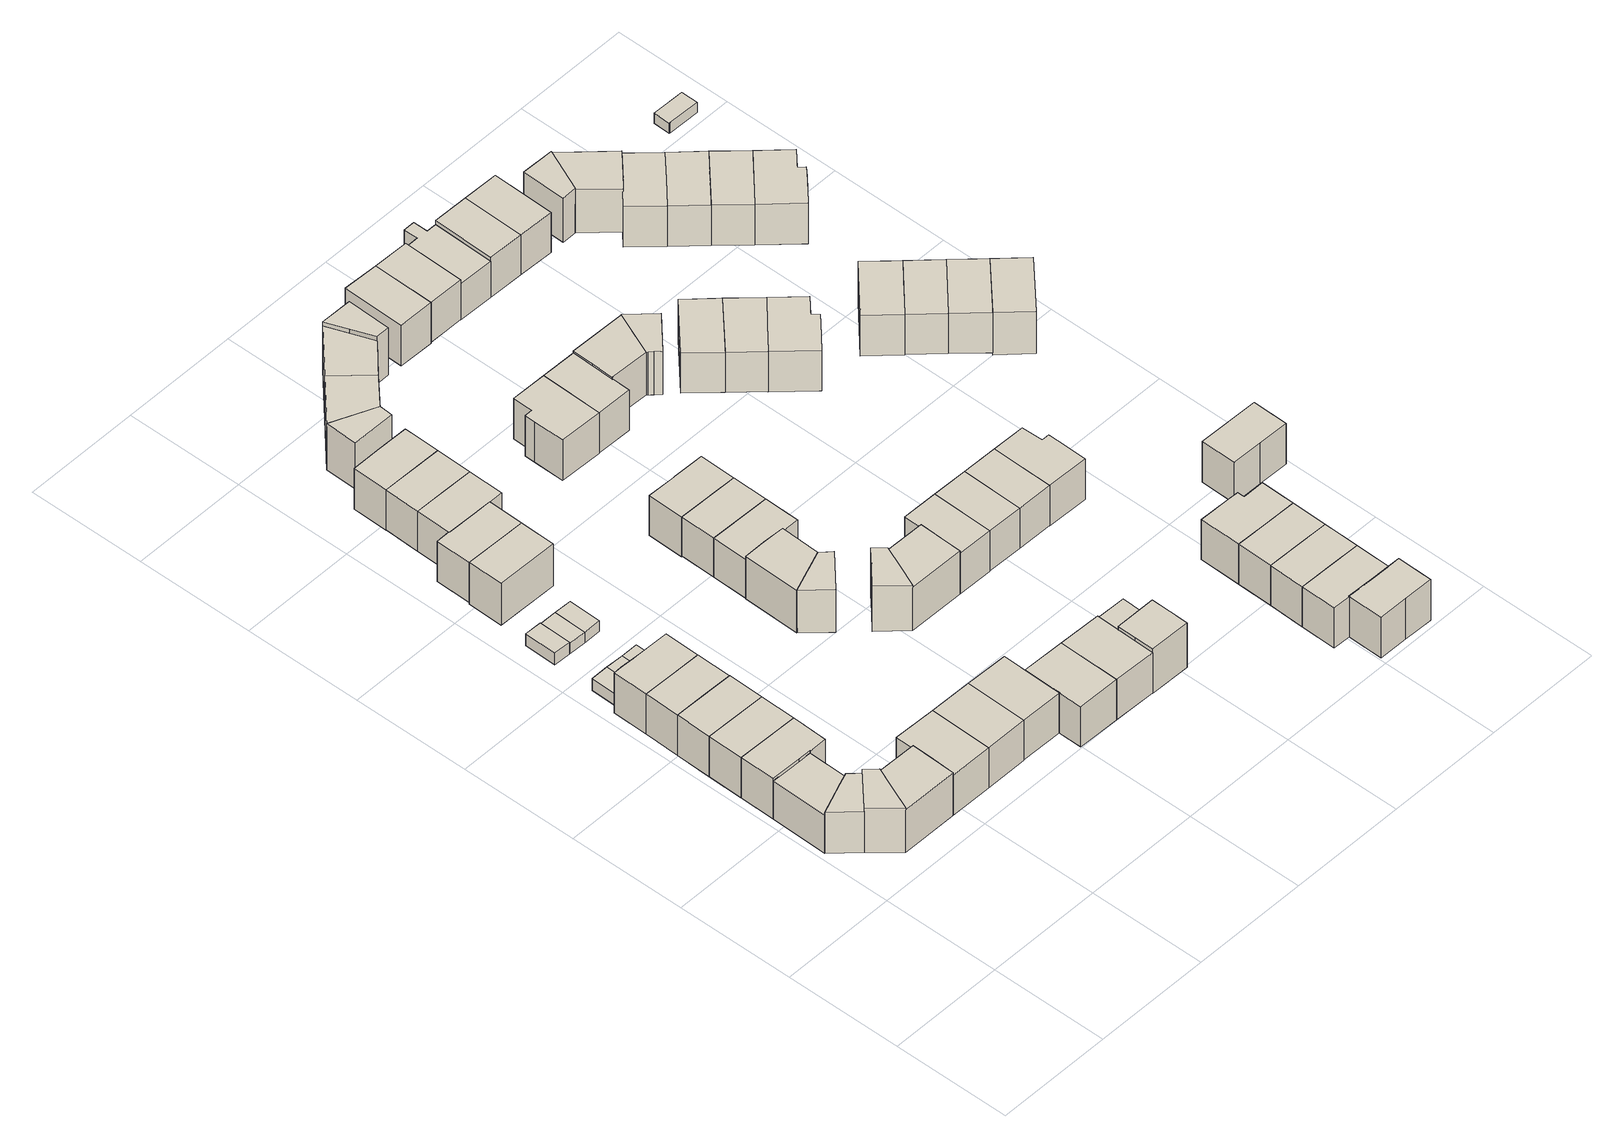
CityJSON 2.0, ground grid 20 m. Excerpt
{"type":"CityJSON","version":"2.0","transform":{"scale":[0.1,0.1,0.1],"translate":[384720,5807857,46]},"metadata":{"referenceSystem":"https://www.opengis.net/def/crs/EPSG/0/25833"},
"CityObjects":{
"building1":{"type":"Building","attributes":{"Gemeindeschluessel":"11000006","function":"31001_1010"},"address":[{"country":"Germany","locality":"Berlin","thoroughfareNumber":"13E","thoroughfareName":"Ahlener Weg"}],"children":["building1-1","building1-2"]},
"building1-1":{"type":"BuildingPart","attributes":{"BezugspunktDach":"2200","measuredHeight":8.91,"storeysAboveGround":2},"parents":["building1"],"geometry":[{"type":"MultiSurface","lod":"1","boundaries":[[[0,1,2,3,4,5,6]],[[7,8,9,10,11,12,13]],[[7,13,6,5]],[[8,7,5,4]],[[9,8,4,3]],[[10,9,3,2]],[[11,10,2,1]],[[11,14,15,14,16]],[[12,16,14,15,0]],[[1,15,14,11]],[[13,12,0,6]]]}]},
"building1-2":{"type":"BuildingPart","attributes":{"BezugspunktDach":"2200","measuredHeight":8.99,"storeysAboveGround":2},"parents":["building1"],"geometry":[{"type":"MultiSurface","lod":"1","boundaries":[[[17,18,19,20,21,22,23,24]],[[12,14,11,25,26,27,28,13]],[[0,6,24,23]],[[15,0,12,23,22]],[[1,15,14,22,21]],[[25,11,21,20]],[[26,25,20,19]],[[27,26,19,18]],[[28,27,18,17]],[[13,28,17,24]],[[12,13,6,0]],[[14,29,12,0,15]],[[11,14,15,1]]]}]},
"building2":{"type":"Building","attributes":{"Gemeindeschluessel":"11000006","BezugspunktDach":"2200","function":"31001_1010","measuredHeight":9.65,"storeysAboveGround":2},"address":[{"country":"Germany","locality":"Berlin","thoroughfareNumber":"13D","thoroughfareName":"Ahlener Weg"}],"geometry":[{"type":"Solid","lod":"1","boundaries":[[[[30,31,32,33,34,35,36,37]],[[38,39,40,41,10,9,42,7]],[[38,7,37,36]],[[39,38,36,35]],[[40,39,35,34]],[[41,40,34,33]],[[10,41,33,32]],[[9,10,32,31]],[[42,9,31,30]],[[7,42,30,37]]]]}]},
"building3":{"type":"Building","attributes":{"Gemeindeschluessel":"11000006","function":"31001_1010"},"address":[{"country":"Germany","locality":"Berlin","thoroughfareNumber":"13F","thoroughfareName":"Ahlener Weg"}],"children":["building3-1","building3-2"]},
"building3-1":{"type":"BuildingPart","attributes":{"BezugspunktDach":"2200","measuredHeight":9.61,"storeysAboveGround":2},"parents":["building3"],"geometry":[{"type":"MultiSurface","lod":"1","boundaries":[[[43,44,45,46,47,48]],[[49,50,51,52,53,54]],[[51,50,46,45]],[[52,51,45,44]],[[53,52,44,43]],[[54,53,43,48]],[[49,54,48,47]],[[55,50,49,47,46]]]}]},
"building3-2":{"type":"BuildingPart","attributes":{"BezugspunktDach":"2200","measuredHeight":10.09,"storeysAboveGround":2},"parents":["building3"],"geometry":[{"type":"MultiSurface","lod":"1","boundaries":[[[56,57,58,59,60]],[[25,50,49,54,28]],[[25,28,60,59]],[[50,25,59,58]],[[47,46,58,57]],[[48,47,57,56]],[[28,54,56,60]],[[49,50,46,47]],[[54,49,47,48]]]}]},
"building4":{"type":"Building","attributes":{"Gemeindeschluessel":"11000006","BezugspunktDach":"2200","function":"31001_1010","measuredHeight":9.65,"storeysAboveGround":2},"address":[{"country":"Germany","locality":"Berlin","thoroughfareNumber":"13C","thoroughfareName":"Ahlener Weg"}],"geometry":[{"type":"Solid","lod":"1","boundaries":[[[[35,34,61,62,63,36]],[[64,65,66,40,39,38]],[[64,38,36,63]],[[65,64,63,62]],[[66,65,62,61]],[[40,66,61,34]],[[39,40,34,35]],[[38,39,35,36]]]]}]},
"building5":{"type":"Building","attributes":{"Gemeindeschluessel":"11000006","BezugspunktDach":"2200","function":"31001_1010","measuredHeight":9.65,"storeysAboveGround":2},"address":[{"country":"Germany","locality":"Berlin","thoroughfareNumber":"13B","thoroughfareName":"Ahlener Weg"}],"geometry":[{"type":"Solid","lod":"1","boundaries":[[[[61,67,68,69,63]],[[70,71,72,66,64]],[[70,64,63,69]],[[71,70,69,68]],[[72,71,68,67]],[[66,72,67,61]],[[64,66,61,63]]]]}]},
"building6":{"type":"Building","attributes":{"Gemeindeschluessel":"11000006","BezugspunktDach":"2200","function":"31001_1010","measuredHeight":9.6,"storeysAboveGround":2},"address":[{"country":"Germany","locality":"Berlin","thoroughfareNumber":"13A","thoroughfareName":"Ahlener Weg"}],"geometry":[{"type":"Solid","lod":"1","boundaries":[[[[73,74,75,76,77]],[[78,79,80,72,70]],[[78,70,77,76]],[[79,78,76,75]],[[80,79,75,74]],[[72,80,74,73]],[[70,72,73,77]]]]}]},
"building7":{"type":"Building","attributes":{"Gemeindeschluessel":"11000006","BezugspunktDach":"2200","function":"31001_2463","measuredHeight":2.29,"storeysAboveGround":1},"address":[{"country":"Germany","locality":"Berlin","thoroughfareNumber":"11D (1)","thoroughfareName":"Ahlener Weg"}],"geometry":[{"type":"Solid","lod":"1","boundaries":[[[[81,82,83,84]],[[85,86,87,88]],[[85,88,84,83]],[[86,85,83,82]],[[87,86,82,81]],[[88,87,81,84]]]]}]},
"building8":{"type":"Building","attributes":{"Gemeindeschluessel":"11000006","BezugspunktDach":"2200","function":"31001_1010","measuredHeight":9.67,"storeysAboveGround":2},"address":[{"country":"Germany","locality":"Berlin","thoroughfareNumber":"13","thoroughfareName":"Ahlener Weg"}],"geometry":[{"type":"Solid","lod":"1","boundaries":[[[[75,74,89,90,91,92,93,76]],[[94,95,96,97,98,80,79,78]],[[94,78,76,93]],[[95,94,93,92]],[[96,95,92,91]],[[97,96,91,90]],[[98,97,90,89]],[[80,98,89,74]],[[79,80,74,75]],[[78,79,75,76]]]]}]},
"building9":{"type":"Building","attributes":{"Gemeindeschluessel":"11000006","BezugspunktDach":"2200","function":"31001_2463","measuredHeight":2.32,"storeysAboveGround":1},"address":[{"country":"Germany","locality":"Berlin","thoroughfareNumber":"13M (1)","thoroughfareName":"Ahlener Weg"}],"geometry":[{"type":"Solid","lod":"1","boundaries":[[[[99,100,82,81]],[[86,101,102,87]],[[86,87,81,82]],[[101,86,82,100]],[[102,101,100,99]],[[87,102,99,81]]]]}]},
"building10":{"type":"Building","attributes":{"Gemeindeschluessel":"11000006","BezugspunktDach":"2200","function":"31001_1010","measuredHeight":9.67,"storeysAboveGround":2},"address":[{"country":"Germany","locality":"Berlin","thoroughfareNumber":"13G","thoroughfareName":"Ahlener Weg"}],"geometry":[{"type":"Solid","lod":"1","boundaries":[[[[103,104,105,106,107,108,109,110]],[[111,51,112,113,114,115,116,53]],[[111,53,110,109]],[[51,111,109,108]],[[112,51,108,107]],[[113,112,107,106]],[[114,113,106,105]],[[115,114,105,104]],[[116,115,104,103]],[[53,116,103,110]]]]}]},
"building11":{"type":"Building","attributes":{"Gemeindeschluessel":"11000006","BezugspunktDach":"2200","function":"31001_2463","measuredHeight":2.36,"storeysAboveGround":1},"address":[{"country":"Germany","locality":"Berlin","thoroughfareNumber":"11B (1)","thoroughfareName":"Holtheimer Weg"}],"geometry":[{"type":"Solid","lod":"1","boundaries":[[[[117,118,119,120]],[[121,122,123,124]],[[121,124,120,119]],[[122,121,119,118]],[[123,122,118,117]],[[124,123,117,120]]]]}]},
"building12":{"type":"Building","attributes":{"Gemeindeschluessel":"11000006","BezugspunktDach":"2200","function":"31001_2463","measuredHeight":2.29,"storeysAboveGround":1},"address":[{"country":"Germany","locality":"Berlin","thoroughfareNumber":"13 (1)","thoroughfareName":"Ahlener Weg"}],"geometry":[{"type":"Solid","lod":"1","boundaries":[[[[125,126,100,99]],[[101,127,128,102]],[[101,102,99,100]],[[127,101,100,126]],[[128,127,126,125]],[[102,128,125,99]]]]}]},
"building13":{"type":"Building","attributes":{"Gemeindeschluessel":"11000006","BezugspunktDach":"2200","function":"31001_2463","measuredHeight":2.15,"storeysAboveGround":1},"address":[{"country":"Germany","locality":"Berlin","thoroughfareNumber":"9D (1)","thoroughfareName":"Ahlener Weg"}],"geometry":[{"type":"Solid","lod":"1","boundaries":[[[[129,130,131,132]],[[122,133,134,123]],[[122,123,132,131]],[[133,122,131,130]],[[134,133,130,129]],[[123,134,129,132]]]]}]},
"building14":{"type":"Building","attributes":{"Gemeindeschluessel":"11000006","BezugspunktDach":"2200","function":"31001_2463","measuredHeight":2.12,"storeysAboveGround":1},"address":[{"country":"Germany","locality":"Berlin","thoroughfareNumber":"11H (1)","thoroughfareName":"Ahlener Weg"}],"geometry":[{"type":"Solid","lod":"1","boundaries":[[[[135,136,130,129]],[[133,137,138,134]],[[133,134,129,130]],[[137,133,130,136]],[[138,137,136,135]],[[134,138,135,129]]]]}]},
"building15":{"type":"Building","attributes":{"Gemeindeschluessel":"11000006","BezugspunktDach":"2200","function":"31001_1010","measuredHeight":9.67,"storeysAboveGround":2},"address":[{"country":"Germany","locality":"Berlin","thoroughfareNumber":"13H","thoroughfareName":"Ahlener Weg"}],"geometry":[{"type":"Solid","lod":"1","boundaries":[[[[139,140,141,105,103]],[[114,142,143,144,116]],[[114,116,103,105]],[[142,114,105,141]],[[143,142,141,140]],[[144,143,140,139]],[[116,144,139,103]]]]}]},
"building16":{"type":"Building","attributes":{"Gemeindeschluessel":"11000006","BezugspunktDach":"2200","function":"31001_1010","measuredHeight":9.95,"storeysAboveGround":2},"address":[{"country":"Germany","locality":"Berlin","thoroughfareNumber":"9D","thoroughfareName":"Ahlener Weg"}],"geometry":[{"type":"Solid","lod":"1","boundaries":[[[[145,146,147,148,149]],[[150,151,152,153,154]],[[150,154,149,148]],[[151,150,148,147]],[[152,151,147,146]],[[153,152,146,145]],[[154,153,145,149]]]]}]},
"building17":{"type":"Building","attributes":{"Gemeindeschluessel":"11000006","BezugspunktDach":"2200","function":"31001_1010","measuredHeight":9.61,"storeysAboveGround":2},"address":[{"country":"Germany","locality":"Berlin","thoroughfareNumber":"9C","thoroughfareName":"Ahlener Weg"}],"geometry":[{"type":"Solid","lod":"1","boundaries":[[[[147,146,155,156,157,158,159,160,148]],[[161,162,163,164,165,166,167,168,169]],[[161,169,148,160]],[[162,161,160,159]],[[163,162,159,158]],[[164,163,158,157]],[[165,164,157,156]],[[166,165,156,155]],[[167,166,155,146]],[[168,167,146,147]],[[169,168,147,148]]]]}]},
"building18":{"type":"Building","attributes":{"Gemeindeschluessel":"11000006","BezugspunktDach":"2200","function":"31001_1010","measuredHeight":9.63,"storeysAboveGround":2},"address":[{"country":"Germany","locality":"Berlin","thoroughfareNumber":"9B","thoroughfareName":"Ahlener Weg"}],"geometry":[{"type":"Solid","lod":"1","boundaries":[[[[170,156,155,171,172,173,174,159,158]],[[162,175,176,177,178,166,165,179,163]],[[162,163,158,159]],[[175,162,159,174]],[[176,175,174,173]],[[177,176,173,172]],[[178,177,172,171]],[[166,178,171,155]],[[165,166,155,156]],[[179,165,156,170]],[[163,179,170,158]]]]}]},
"building19":{"type":"Building","attributes":{"Gemeindeschluessel":"11000006","BezugspunktDach":"2200","function":"31001_1010","measuredHeight":9.59,"storeysAboveGround":2},"address":[{"country":"Germany","locality":"Berlin","thoroughfareNumber":"13J","thoroughfareName":"Ahlener Weg"}],"geometry":[{"type":"Solid","lod":"1","boundaries":[[[[180,181,182,183,184,185,141,140,139]],[[186,187,188,189,190,191,192,193,194]],[[186,194,139,140]],[[187,186,140,141]],[[188,187,141,185]],[[189,188,185,184]],[[190,189,184,183]],[[191,190,183,182]],[[192,191,182,181]],[[193,192,181,180]],[[194,193,180,139]]]]}]},
"building20":{"type":"Building","attributes":{"Gemeindeschluessel":"11000006","BezugspunktDach":"2200","function":"31001_1010","measuredHeight":9.58,"storeysAboveGround":2},"address":[{"country":"Germany","locality":"Berlin","thoroughfareNumber":"9A","thoroughfareName":"Ahlener Weg"}],"geometry":[{"type":"Solid","lod":"1","boundaries":[[[[172,195,196,197,174]],[[198,199,200,177,175]],[[198,175,174,197]],[[199,198,197,196]],[[200,199,196,195]],[[177,200,195,172]],[[175,177,172,174]]]]}]},
"building21":{"type":"Building","attributes":{"Gemeindeschluessel":"11000006","BezugspunktDach":"2200","function":"31001_1010","measuredHeight":9.68,"storeysAboveGround":2},"address":[{"country":"Germany","locality":"Berlin","thoroughfareNumber":"9","thoroughfareName":"Ahlener Weg"}],"geometry":[{"type":"Solid","lod":"1","boundaries":[[[[195,201,202,203,197]],[[204,205,206,207,208]],[[204,208,197,203]],[[205,204,203,202]],[[206,205,202,201]],[[207,206,201,195]],[[208,207,195,197]]]]}]},
"building22":{"type":"Building","attributes":{"Gemeindeschluessel":"11000006","BezugspunktDach":"2200","function":"31001_1010","measuredHeight":9.54,"storeysAboveGround":2},"address":[{"country":"Germany","locality":"Berlin","thoroughfareNumber":"13K","thoroughfareName":"Ahlener Weg"}],"geometry":[{"type":"Solid","lod":"1","boundaries":[[[[209,210,211,212,213,214,215,216]],[[193,192,217,190,218,219,220,221]],[[193,221,216,215]],[[192,193,215,214]],[[217,192,214,213]],[[190,217,213,212]],[[218,190,212,211]],[[219,218,211,210]],[[220,219,210,209]],[[221,220,209,216]]]]}]},
"building23":{"type":"Building","attributes":{"Gemeindeschluessel":"11000006","function":"31001_1010"},"address":[{"country":"Germany","locality":"Berlin","thoroughfareNumber":"11C","thoroughfareName":"Ahlener Weg"}],"children":["building23-1","building23-2"]},
"building23-1":{"type":"BuildingPart","attributes":{"BezugspunktDach":"2200","measuredHeight":9.54,"storeysAboveGround":2},"parents":["building23"],"geometry":[{"type":"MultiSurface","lod":"1","boundaries":[[[222,223,224,225,226,227]],[[228,229,230,231,232,233]],[[228,233,227,226]],[[229,228,226,225]],[[230,229,225,224]],[[231,230,224,223]],[[223,231,223,222]],[[234,227,222,232,222,227]],[[232,231,223,222]],[[233,235,232,222,227,234]]]}]},
"building23-2":{"type":"BuildingPart","attributes":{"BezugspunktDach":"2200","measuredHeight":8.28,"storeysAboveGround":2},"parents":["building23"],"geometry":[{"type":"MultiSurface","lod":"1","boundaries":[[[236,237,223,227]],[[231,238,239,233]],[[238,231,223,237]],[[239,238,237,236]],[[233,239,236,227]],[[223,231,232,222]],[[233,227,222,232]]]}]},
"building24":{"type":"Building","attributes":{"Gemeindeschluessel":"11000006","function":"31001_1010"},"address":[{"country":"Germany","locality":"Berlin","thoroughfareNumber":"7","thoroughfareName":"Ahlener Weg"}],"children":["building24-1","building24-2"]},
"building24-1":{"type":"BuildingPart","attributes":{"BezugspunktDach":"2200","measuredHeight":9.65,"storeysAboveGround":2},"parents":["building24"],"geometry":[{"type":"MultiSurface","lod":"1","boundaries":[[[240,241,242,243,244,245]],[[246,247,248,249,250,251]],[[246,251,245,244]],[[247,246,244,243]],[[248,247,243,242]],[[249,248,242,241]],[[250,249,241,240]],[[252,251,250,253,240,245]]]}]},
"building24-2":{"type":"BuildingPart","attributes":{"BezugspunktDach":"2200","measuredHeight":9.26,"storeysAboveGround":2},"parents":["building24"],"geometry":[{"type":"MultiSurface","lod":"1","boundaries":[[[254,255,256,257]],[[251,249,258,259]],[[251,259,257,256]],[[260,241,240,245,256,255]],[[258,249,255,254]],[[259,258,254,257]],[[249,261,250,240,241,260]],[[251,245,240,250]]]}]},
"building25":{"type":"Building","attributes":{"Gemeindeschluessel":"11000006","BezugspunktDach":"2200","function":"31001_1010","measuredHeight":9.5,"storeysAboveGround":2},"address":[{"country":"Germany","locality":"Berlin","thoroughfareNumber":"13L","thoroughfareName":"Ahlener Weg"}],"geometry":[{"type":"Solid","lod":"1","boundaries":[[[[262,263,211,209]],[[218,264,265,220]],[[218,220,209,211]],[[264,218,211,263]],[[265,264,263,262]],[[220,265,262,209]]]]}]},
"building26":{"type":"Building","attributes":{"Gemeindeschluessel":"11000006","BezugspunktDach":"2200","function":"31001_1010","measuredHeight":9.37,"storeysAboveGround":2},"address":[{"country":"Germany","locality":"Berlin","thoroughfareNumber":"11B","thoroughfareName":"Ahlener Weg"}],"geometry":[{"type":"Solid","lod":"1","boundaries":[[[[266,267,268,269,270,271,272]],[[273,274,275,276,277,278,279]],[[273,279,272,271]],[[274,273,271,270]],[[275,274,270,269]],[[276,275,269,268]],[[277,276,268,267]],[[278,277,267,266]],[[279,278,266,272]]]]}]},
"building27":{"type":"Building","attributes":{"Gemeindeschluessel":"11000006","BezugspunktDach":"2200","function":"31001_1010","measuredHeight":9.35,"storeysAboveGround":2},"address":[{"country":"Germany","locality":"Berlin","thoroughfareNumber":"11A","thoroughfareName":"Ahlener Weg"}],"geometry":[{"type":"Solid","lod":"1","boundaries":[[[[269,280,281,282,271]],[[283,284,285,275,273]],[[283,273,271,282]],[[284,283,282,281]],[[285,284,281,280]],[[275,285,280,269]],[[273,275,269,271]]]]}]},
"building28":{"type":"Building","attributes":{"Gemeindeschluessel":"11000006","function":"31001_1010"},"address":[{"country":"Germany","locality":"Berlin","thoroughfareNumber":"11D","thoroughfareName":"Ahlener Weg"}],"children":["building28-1","building28-2"]},
"building28-1":{"type":"BuildingPart","attributes":{"BezugspunktDach":"2200","measuredHeight":9.64,"storeysAboveGround":2},"parents":["building28"],"geometry":[{"type":"Solid","lod":"1","boundaries":[[[[286,287,288,289,290,291]],[[292,293,294,295,296,297]],[[294,293,289,288]],[[295,294,288,287]],[[296,295,287,286]],[[297,296,286,291]],[[292,297,291,290]],[[293,292,290,289]]]]}]},
"building28-2":{"type":"BuildingPart","attributes":{"BezugspunktDach":"2200","measuredHeight":10.14,"storeysAboveGround":2},"parents":["building28"],"geometry":[{"type":"MultiSurface","lod":"1","boundaries":[[[298,299,300,301,302,303]],[[304,305,293,292,297,306]],[[304,306,303,302]],[[305,304,302,301]],[[293,305,301,300]],[[290,289,293,300,299]],[[291,290,292,299,298]],[[306,297,298,303]],[[292,293,289,290]],[[297,292,290,291]]]}]},
"building29":{"type":"Building","attributes":{"Gemeindeschluessel":"11000006","BezugspunktDach":"2200","function":"31001_1010","measuredHeight":9.5,"storeysAboveGround":2},"address":[{"country":"Germany","locality":"Berlin","thoroughfareNumber":"11","thoroughfareName":"Ahlener Weg"}],"geometry":[{"type":"Solid","lod":"1","boundaries":[[[[281,307,280,308,309,310,311,282]],[[312,313,314,315,316,317,318,319]],[[312,319,282,311]],[[313,312,311,310]],[[314,313,310,309]],[[315,314,309,308]],[[316,315,308,280]],[[317,316,280,307]],[[318,317,307,281]],[[319,318,281,282]]]]}]},
"building30":{"type":"Building","attributes":{"Gemeindeschluessel":"11000006","function":"31001_1010"},"address":[{"country":"Germany","locality":"Berlin","thoroughfareNumber":"13M","thoroughfareName":"Ahlener Weg"}],"children":["building30-1","building30-2"]},
"building30-1":{"type":"BuildingPart","attributes":{"BezugspunktDach":"2200","measuredHeight":9.65,"storeysAboveGround":2},"parents":["building30"],"geometry":[{"type":"MultiSurface","lod":"1","boundaries":[[[320,321,322,323,324,325]],[[326,327,328,329,330,331]],[[326,331,325,324]],[[327,326,324,323]],[[328,332,333,334,327,323,322]],[[329,328,322,321]],[[330,329,321,320]],[[331,330,320,325]],[[327,334,333,332]]]}]},
"building30-2":{"type":"BuildingPart","attributes":{"BezugspunktDach":"2200","measuredHeight":7.49,"storeysAboveGround":2},"parents":["building30"],"geometry":[{"type":"Solid","lod":"1","boundaries":[[[[333,335,336,334]],[[337,338,332,327]],[[337,327,334,336]],[[338,337,336,335]],[[332,338,335,333]],[[333,334,327,332]]]]}]},
"building31":{"type":"Building","attributes":{"Gemeindeschluessel":"11000006","function":"31001_1010"},"address":[{"country":"Germany","locality":"Berlin","thoroughfareNumber":"15","thoroughfareName":"Holtheimer Weg"}],"children":["building31-1","building31-2"]},
"building31-1":{"type":"BuildingPart","attributes":{"BezugspunktDach":"2200","measuredHeight":9.64,"storeysAboveGround":2},"parents":["building31"],"geometry":[{"type":"Solid","lod":"1","boundaries":[[[[242,339,340,244]],[[341,342,248,246]],[[341,246,244,340]],[[248,342,339,242]],[[246,248,242,244]],[[342,341,340,339]]]]}]},
"building31-2":{"type":"BuildingPart","attributes":{"BezugspunktDach":"2200","measuredHeight":9.56,"storeysAboveGround":2},"parents":["building31"],"geometry":[{"type":"MultiSurface","lod":"1","boundaries":[[[343,344,345,346]],[[347,348,342,341]],[[347,341,346,345]],[[348,347,345,344]],[[342,348,344,343]],[[342,349,339,340,341]]]}]},
"building32":{"type":"Building","attributes":{"Gemeindeschluessel":"11000006","BezugspunktDach":"2200","function":"31001_1010","measuredHeight":9.88,"storeysAboveGround":2},"address":[{"country":"Germany","locality":"Berlin","thoroughfareNumber":"11B","thoroughfareName":"Holtheimer Weg"}],"geometry":[{"type":"Solid","lod":"1","boundaries":[[[[350,351,352,353,354,355,356,357]],[[358,359,360,361,362,363,364,365]],[[358,365,357,356]],[[359,358,356,355]],[[360,359,355,354]],[[361,360,354,353]],[[362,361,353,352]],[[363,362,352,351]],[[364,363,351,350]],[[365,364,350,357]]]]}]},
"building33":{"type":"Building","attributes":{"Gemeindeschluessel":"11000006","BezugspunktDach":"2200","function":"31001_1010","measuredHeight":9.79,"storeysAboveGround":2},"address":[{"country":"Germany","locality":"Berlin","thoroughfareNumber":"11E","thoroughfareName":"Ahlener Weg"}],"geometry":[{"type":"Solid","lod":"1","boundaries":[[[[366,367,368,369,370,371,372,373]],[[374,294,375,376,377,378,379,296]],[[374,296,373,372]],[[294,374,372,371]],[[375,294,371,370]],[[376,375,370,369]],[[377,376,369,368]],[[378,377,368,367]],[[379,378,367,366]],[[296,379,366,373]]]]}]},
"building34":{"type":"Building","attributes":{"Gemeindeschluessel":"11000006","BezugspunktDach":"2200","function":"31001_1010","measuredHeight":9.84,"storeysAboveGround":2},"address":[{"country":"Germany","locality":"Berlin","thoroughfareNumber":"11A","thoroughfareName":"Holtheimer Weg"}],"geometry":[{"type":"Solid","lod":"1","boundaries":[[[[380,381,382,383,384,352,351,350]],[[385,386,387,388,389,390,391,392]],[[385,392,350,351]],[[386,385,351,352]],[[387,386,352,384]],[[388,387,384,383]],[[389,388,383,382]],[[390,389,382,381]],[[391,390,381,380]],[[392,391,380,350]]]]}]},
"building35":{"type":"Building","attributes":{"Gemeindeschluessel":"11000006","BezugspunktDach":"2200","function":"31001_1010","measuredHeight":9.65,"storeysAboveGround":2},"address":[{"country":"Germany","locality":"Berlin","thoroughfareNumber":"11F","thoroughfareName":"Ahlener Weg"}],"geometry":[{"type":"Solid","lod":"1","boundaries":[[[[393,394,368,367,366]],[[395,396,397,398,399]],[[395,399,366,367]],[[396,395,367,368]],[[397,396,368,394]],[[398,397,394,393]],[[399,398,393,366]]]]}]},
"building36":{"type":"Building","attributes":{"Gemeindeschluessel":"11000006","BezugspunktDach":"2200","function":"31001_1010","measuredHeight":9.71,"storeysAboveGround":2},"address":[{"country":"Germany","locality":"Berlin","thoroughfareNumber":"13D","thoroughfareName":"Holtheimer Weg"}],"geometry":[{"type":"Solid","lod":"1","boundaries":[[[[400,401,402,403,404]],[[405,406,407,408,409]],[[405,409,404,403]],[[406,405,403,402]],[[407,406,402,401]],[[408,407,401,400]],[[409,408,400,404]]]]}]},
"building37":{"type":"Building","attributes":{"Gemeindeschluessel":"11000006","BezugspunktDach":"2200","function":"31001_1010","measuredHeight":9.71,"storeysAboveGround":2},"address":[{"country":"Germany","locality":"Berlin","thoroughfareNumber":"11G","thoroughfareName":"Ahlener Weg"}],"geometry":[{"type":"Solid","lod":"1","boundaries":[[[[410,411,412,394,413,393]],[[414,397,415,416,417,398]],[[414,398,393,413]],[[397,414,413,394]],[[415,397,394,412]],[[416,415,412,411]],[[417,416,411,410]],[[398,417,410,393]]]]}]},
"building38":{"type":"Building","attributes":{"Gemeindeschluessel":"11000006","BezugspunktDach":"2200","function":"31001_1010","measuredHeight":9.54,"storeysAboveGround":2},"address":[{"country":"Germany","locality":"Berlin","thoroughfareNumber":"13C","thoroughfareName":"Holtheimer Weg"}],"geometry":[{"type":"Solid","lod":"1","boundaries":[[[[418,419,420,402,400]],[[421,422,423,424,425]],[[421,425,400,402]],[[422,421,402,420]],[[423,422,420,419]],[[424,423,419,418]],[[425,424,418,400]]]]}]},
"building39":{"type":"Building","attributes":{"Gemeindeschluessel":"11000006","function":"31001_1010"},"address":[{"country":"Germany","locality":"Berlin","thoroughfareNumber":"11","thoroughfareName":"Holtheimer Weg"}],"children":["building39-1","building39-2"]},
"building39-1":{"type":"BuildingPart","attributes":{"BezugspunktDach":"2200","measuredHeight":9.67,"storeysAboveGround":2},"parents":["building39"],"geometry":[{"type":"MultiSurface","lod":"1","boundaries":[[[426,427,428,429,430,431,432]],[[433,434,435,436,437,438,439]],[[433,439,432,431]],[[434,433,431,430]],[[435,434,430,429]],[[437,436,428,436,437,427]],[[438,437,427,426]],[[439,438,426,432]],[[436,435,429,428]]]}]},
"building39-2":{"type":"BuildingPart","attributes":{"BezugspunktDach":"2200","measuredHeight":8.91,"storeysAboveGround":2},"parents":["building39"],"geometry":[{"type":"MultiSurface","lod":"1","boundaries":[[[440,441,442,443,444,445,446,447]],[[435,448,449,450,451,452,453,437]],[[454,429,428,427,447,446]],[[455,437,436]],[[448,435,446,445]],[[449,448,445,444]],[[450,449,444,443]],[[451,450,443,442]],[[452,451,442,441]],[[453,452,441,440]],[[437,453,440,447]],[[435,455,436,428,429,454]],[[436,437,427,428]]]}]},
"building40":{"type":"Building","attributes":{"Gemeindeschluessel":"11000006","BezugspunktDach":"2200","function":"31001_1010","measuredHeight":9.6,"storeysAboveGround":2},"address":[{"country":"Germany","locality":"Berlin","thoroughfareNumber":"18C","thoroughfareName":"Westfalenring"}],"geometry":[{"type":"Solid","lod":"1","boundaries":[[[[456,457,458,459,460,461,462,463]],[[464,465,466,467,468,469,470,471]],[[464,471,463,462]],[[465,464,462,461]],[[466,465,461,460]],[[467,466,460,459]],[[468,467,459,458]],[[469,468,458,457]],[[470,469,457,456]],[[471,470,456,463]]]]}]},
"building41":{"type":"Building","attributes":{"Gemeindeschluessel":"11000006","BezugspunktDach":"2200","function":"31001_1010","measuredHeight":9.6,"storeysAboveGround":2},"address":[{"country":"Germany","locality":"Berlin","thoroughfareNumber":"20","thoroughfareName":"Westfalenring"}],"geometry":[{"type":"Solid","lod":"1","boundaries":[[[[472,473,474,475,476,477,478,479]],[[470,469,480,467,481,482,483,484]],[[470,484,479,478]],[[469,470,478,477]],[[480,469,477,476]],[[467,480,476,475]],[[481,467,475,474]],[[482,481,474,473]],[[483,482,473,472]],[[484,483,472,479]]]]}]},
"building42":{"type":"Building","attributes":{"Gemeindeschluessel":"11000006","BezugspunktDach":"2200","function":"31001_1010","measuredHeight":9.61,"storeysAboveGround":2},"address":[{"country":"Germany","locality":"Berlin","thoroughfareNumber":"18B","thoroughfareName":"Westfalenring"}],"geometry":[{"type":"Solid","lod":"1","boundaries":[[[[460,485,486,487,462]],[[488,489,490,466,464]],[[488,464,462,487]],[[489,488,487,486]],[[490,489,486,485]],[[466,490,485,460]],[[464,466,460,462]]]]}]},
"building43":{"type":"Building","attributes":{"Gemeindeschluessel":"11000006","BezugspunktDach":"2200","function":"31001_1010","measuredHeight":9.72,"storeysAboveGround":2},"address":[{"country":"Germany","locality":"Berlin","thoroughfareNumber":"11H","thoroughfareName":"Ahlener Weg"}],"geometry":[{"type":"Solid","lod":"1","boundaries":[[[[491,492,493,494,495,412,411,410]],[[496,497,498,499,500,501,502,503]],[[496,503,410,411]],[[497,496,411,412]],[[498,497,412,495]],[[499,498,495,494]],[[500,499,494,493]],[[501,500,493,492]],[[502,501,492,491]],[[503,502,491,410]]]]}]},
"building44":{"type":"Building","attributes":{"Gemeindeschluessel":"11000006","BezugspunktDach":"2200","function":"31001_1010","measuredHeight":9.59,"storeysAboveGround":2},"address":[{"country":"Germany","locality":"Berlin","thoroughfareNumber":"18A","thoroughfareName":"Westfalenring"}],"geometry":[{"type":"Solid","lod":"1","boundaries":[[[[485,504,505,506,487]],[[507,508,509,490,488]],[[507,488,487,506]],[[508,507,506,505]],[[509,508,505,504]],[[490,509,504,485]],[[488,490,485,487]]]]}]},
"building45":{"type":"Building","attributes":{"Gemeindeschluessel":"11000006","BezugspunktDach":"2200","function":"31001_1010","measuredHeight":9.66,"storeysAboveGround":2},"address":[{"country":"Germany","locality":"Berlin","thoroughfareNumber":"13B","thoroughfareName":"Holtheimer Weg"}],"geometry":[{"type":"Solid","lod":"1","boundaries":[[[[510,511,512,513,514,515,516,517,518,519]],[[520,521,522,523,524,525,526,527,528,529]],[[520,529,519,518]],[[521,520,518,517]],[[522,521,517,516]],[[523,522,516,515]],[[524,523,515,514]],[[525,524,514,513]],[[526,525,513,512]],[[527,526,512,511]],[[528,527,511,510]],[[529,528,510,519]]]]}]},
"building46":{"type":"Building","attributes":{"Gemeindeschluessel":"11000006","BezugspunktDach":"2200","function":"31001_1010","measuredHeight":9.72,"storeysAboveGround":2},"address":[{"country":"Germany","locality":"Berlin","thoroughfareNumber":"9B","thoroughfareName":"Holtheimer Weg"}],"geometry":[{"type":"Solid","lod":"1","boundaries":[[[[530,531,532,533]],[[534,535,536,537]],[[534,537,533,532]],[[535,534,532,531]],[[536,535,531,530]],[[537,536,530,533]]]]}]},
"building47":{"type":"Building","attributes":{"Gemeindeschluessel":"11000006","BezugspunktDach":"2200","function":"31001_1010","measuredHeight":9.65,"storeysAboveGround":2},"address":[{"country":"Germany","locality":"Berlin","thoroughfareNumber":"18","thoroughfareName":"Westfalenring"}],"geometry":[{"type":"Solid","lod":"1","boundaries":[[[[505,504,538,539,540,541,542,506]],[[543,544,545,546,547,509,508,507]],[[543,507,506,542]],[[544,543,542,541]],[[545,544,541,540]],[[546,545,540,539]],[[547,546,539,538]],[[509,547,538,504]],[[508,509,504,505]],[[507,508,505,506]]]]}]},
"building48":{"type":"Building","attributes":{"Gemeindeschluessel":"11000006","BezugspunktDach":"2200","function":"31001_1010","measuredHeight":9.67,"storeysAboveGround":2},"address":[{"country":"Germany","locality":"Berlin","thoroughfareNumber":"9A","thoroughfareName":"Holtheimer Weg"}],"geometry":[{"type":"Solid","lod":"1","boundaries":[[[[548,549,550,531,551,530]],[[552,535,553,554,555,536]],[[552,536,530,551]],[[535,552,551,531]],[[553,535,531,550]],[[554,553,550,549]],[[555,554,549,548]],[[536,555,548,530]]]]}]},
"building49":{"type":"Building","attributes":{"Gemeindeschluessel":"11000006","BezugspunktDach":"2200","function":"31001_1010","measuredHeight":9.67,"storeysAboveGround":2},"address":[{"country":"Germany","locality":"Berlin","thoroughfareNumber":"13A","thoroughfareName":"Holtheimer Weg"}],"geometry":[{"type":"Solid","lod":"1","boundaries":[[[[556,557,558,559]],[[526,560,561,528]],[[526,528,559,558]],[[560,526,558,557]],[[561,560,557,556]],[[528,561,556,559]]]]}]},
"building50":{"type":"Building","attributes":{"Gemeindeschluessel":"11000006","BezugspunktDach":"2200","function":"31001_1010","measuredHeight":9.82,"storeysAboveGround":2},"address":[{"country":"Germany","locality":"Berlin","thoroughfareNumber":"9","thoroughfareName":"Holtheimer Weg"}],"geometry":[{"type":"Solid","lod":"1","boundaries":[[[[562,563,564,565,566,550,549,548]],[[567,568,569,570,571,572,573,574]],[[567,574,548,549]],[[568,567,549,550]],[[569,568,550,566]],[[570,569,566,565]],[[571,570,565,564]],[[572,571,564,563]],[[573,572,563,562]],[[574,573,562,548]]]]}]},
"building51":{"type":"Building","attributes":{"Gemeindeschluessel":"11000006","BezugspunktDach":"2200","function":"31001_1010","measuredHeight":9.62,"storeysAboveGround":2},"address":[{"country":"Germany","locality":"Berlin","thoroughfareNumber":"13","thoroughfareName":"Holtheimer Weg"}],"geometry":[{"type":"Solid","lod":"1","boundaries":[[[[575,576,577,557,578,556]],[[579,560,580,581,582,561]],[[579,561,556,578]],[[560,579,578,557]],[[580,560,557,577]],[[581,580,577,576]],[[582,581,576,575]],[[561,582,575,556]]]]}]},
"building52":{"type":"Building","attributes":{"Gemeindeschluessel":"11000006","BezugspunktDach":"2200","function":"31001_1010","measuredHeight":9.71,"storeysAboveGround":2},"address":[{"country":"Germany","locality":"Berlin","thoroughfareNumber":"14B","thoroughfareName":"Westfalenring"}],"geometry":[{"type":"Solid","lod":"1","boundaries":[[[[583,584,585,586,587,588]],[[589,590,591,592,593,594]],[[589,594,588,587]],[[590,589,587,586]],[[591,590,586,585]],[[592,591,585,584]],[[593,592,584,583]],[[594,593,583,588]]]]}]},
"building53":{"type":"Building","attributes":{"Gemeindeschluessel":"11000006","BezugspunktDach":"2200","function":"31001_1010","measuredHeight":9.77,"storeysAboveGround":2},"address":[{"country":"Germany","locality":"Berlin","thoroughfareNumber":"10","thoroughfareName":"Westfalenring"}],"geometry":[{"type":"Solid","lod":"1","boundaries":[[[[595,596,597,598,599,600]],[[601,602,603,604,605,606]],[[601,606,600,599]],[[602,601,599,598]],[[603,602,598,597]],[[604,603,597,596]],[[605,604,596,595]],[[606,605,595,600]]]]}]},
"building54":{"type":"Building","attributes":{"Gemeindeschluessel":"11000006","function":"31001_1010"},"address":[{"country":"Germany","locality":"Berlin","thoroughfareNumber":"7D","thoroughfareName":"Holtheimer Weg"}],"children":["building54-1","building54-2"]},
"building54-1":{"type":"BuildingPart","attributes":{"BezugspunktDach":"2200","measuredHeight":9.72,"storeysAboveGround":2},"parents":["building54"],"geometry":[{"type":"MultiSurface","lod":"1","boundaries":[[[607,608,609,610,611,612]],[[613,614,615,616,617,618]],[[615,614,610,609]],[[616,615,609,608]],[[617,616,608,607]],[[618,617,607,612]],[[613,618,612,619]],[[620,613,619,610,614]]]}]},
"building54-2":{"type":"BuildingPart","attributes":{"BezugspunktDach":"2200","measuredHeight":8.61,"storeysAboveGround":2},"parents":["building54"],"geometry":[{"type":"MultiSurface","lod":"1","boundaries":[[[621,622,623,624]],[[625,614,618,626]],[[625,626,624,623]],[[614,625,623,622]],[[618,612,611,610,614,622,621]],[[626,618,621,624]],[[613,611,612,618]],[[613,614,610,611]]]}]},
"building55":{"type":"Building","attributes":{"Gemeindeschluessel":"11000006","BezugspunktDach":"2200","function":"31001_1010","measuredHeight":9.61,"storeysAboveGround":2},"address":[{"country":"Germany","locality":"Berlin","thoroughfareNumber":"10A","thoroughfareName":"Westfalenring"}],"geometry":[{"type":"Solid","lod":"1","boundaries":[[[[627,628,597,595]],[[629,630,631,632]],[[629,632,595,597]],[[630,629,597,628]],[[631,630,628,627]],[[632,631,627,595]]]]}]},
"building56":{"type":"Building","attributes":{"Gemeindeschluessel":"11000006","BezugspunktDach":"2200","function":"31001_1010","measuredHeight":9.55,"storeysAboveGround":2},"address":[{"country":"Germany","locality":"Berlin","thoroughfareNumber":"7C","thoroughfareName":"Holtheimer Weg"}],"geometry":[{"type":"Solid","lod":"1","boundaries":[[[[633,634,635,636,637,638,639,640]],[[641,642,643,644,645,646,647,648]],[[641,648,640,639]],[[642,641,639,638]],[[643,642,638,637]],[[644,643,637,636]],[[645,644,636,635]],[[646,645,635,634]],[[647,646,634,633]],[[648,647,633,640]]]]}]},
"building57":{"type":"Building","attributes":{"Gemeindeschluessel":"11000006","BezugspunktDach":"2200","function":"31001_1010","measuredHeight":9.64,"storeysAboveGround":2},"address":[{"country":"Germany","locality":"Berlin","thoroughfareNumber":"10B","thoroughfareName":"Westfalenring"}],"geometry":[{"type":"Solid","lod":"1","boundaries":[[[[649,650,651,628,652,627]],[[653,630,654,655,656,631]],[[653,631,627,652]],[[630,653,652,628]],[[654,630,628,651]],[[655,654,651,650]],[[656,655,650,649]],[[631,656,649,627]]]]}]},
"building58":{"type":"Building","attributes":{"Gemeindeschluessel":"11000006","BezugspunktDach":"2200","function":"31001_1010","measuredHeight":9.55,"storeysAboveGround":2},"address":[{"country":"Germany","locality":"Berlin","thoroughfareNumber":"7B","thoroughfareName":"Holtheimer Weg"}],"geometry":[{"type":"Solid","lod":"1","boundaries":[[[[657,658,635,633]],[[645,659,660,647]],[[645,647,633,635]],[[659,645,635,658]],[[660,659,658,657]],[[647,660,657,633]]]]}]},
"building59":{"type":"Building","attributes":{"Gemeindeschluessel":"11000006","BezugspunktDach":"2200","function":"31001_1010","measuredHeight":10.03,"storeysAboveGround":2},"address":[{"country":"Germany","locality":"Berlin","thoroughfareNumber":"10C","thoroughfareName":"Westfalenring"}],"geometry":[{"type":"Solid","lod":"1","boundaries":[[[[661,662,651,649]],[[663,664,665,666]],[[663,666,649,651]],[[664,663,651,662]],[[665,664,662,661]],[[666,665,661,649]]]]}]},
"building60":{"type":"Building","attributes":{"Gemeindeschluessel":"11000006","BezugspunktDach":"2200","function":"31001_1010","measuredHeight":9.57,"storeysAboveGround":2},"address":[{"country":"Germany","locality":"Berlin","thoroughfareNumber":"7A","thoroughfareName":"Holtheimer Weg"}],"geometry":[{"type":"Solid","lod":"1","boundaries":[[[[667,668,658,669,657]],[[670,659,671,672,660]],[[670,660,657,669]],[[659,670,669,658]],[[671,659,658,668]],[[672,671,668,667]],[[660,672,667,657]]]]}]},
"building61":{"type":"Building","attributes":{"Gemeindeschluessel":"11000006","BezugspunktDach":"2200","function":"31001_1010","measuredHeight":9.58,"storeysAboveGround":2},"address":[{"country":"Germany","locality":"Berlin","thoroughfareNumber":"7","thoroughfareName":"Holtheimer Weg"}],"geometry":[{"type":"Solid","lod":"1","boundaries":[[[[673,674,675,676,677,668,678,667]],[[679,671,680,681,682,683,684,672]],[[679,672,667,678]],[[671,679,678,668]],[[680,671,668,677]],[[681,680,677,676]],[[682,681,676,675]],[[683,682,675,674]],[[684,683,674,673]],[[672,684,673,667]]]]}]},
"building62":{"type":"Building","attributes":{"Gemeindeschluessel":"11000006","BezugspunktDach":"2200","function":"31001_2463","measuredHeight":2.06,"storeysAboveGround":1},"address":[{"country":"Germany","locality":"Berlin","thoroughfareNumber":"11 (1)","thoroughfareName":"Holtheimer Weg"}],"geometry":[{"type":"Solid","lod":"1","boundaries":[[[[685,686,687,688,689,690]],[[691,692,693,694,695,696]],[[691,696,690,689]],[[692,691,689,688]],[[693,692,688,687]],[[694,693,687,686]],[[695,694,686,685]],[[696,695,685,690]]]]}]}
},
"vertices":[
[45,336,82],[82,350,82],[83,416,82],[83,417,82],[46,418,82],[9,418,82],[7,321,82],[9,418,8],[46,418,8],[83,417,8],[83,416,8],[82,350,8],[45,336,8],[7,321,8],[63,343,8],[63,343,82],[62,343,8],
[45,282,88],[59,295,88],[72,308,88],[98,334,88],[82,350,88],[63,343,88],[45,336,88],[7,321,88],[98,334,8],[72,308,8],[59,295,8],[45,282,8],[56,340,8],
[61,417,87],[83,417,87],[83,416,87],[113,416,87],[115,476,87],[62,477,87],[10,478,87],[9,418,87],[10,478,8],[62,477,8],[115,476,8],[113,416,8],[61,417,8],
[180,240,91],[181,278,91],[182,316,91],[115,317,91],[99,279,91],[83,240,91],[99,279,8],[115,317,8],[182,316,8],[181,278,8],[180,240,8],[83,240,8],[115,317,82],
[83,240,95],[99,279,95],[115,317,95],[98,334,95],[45,282,95],
[116,536,87],[64,537,87],[11,538,87],[11,538,8],[64,537,8],[116,536,8],
[117,596,87],[65,597,87],[12,598,87],[12,598,8],[65,597,8],[117,596,8],
[117,596,86],[118,656,86],[66,657,86],[14,658,86],[12,598,86],[14,658,8],[66,657,8],[118,656,8],
[60,717,26],[61,773,26],[31,773,26],[30,718,26],[31,773,3],[61,773,3],[60,717,3],[30,718,3],
[119,716,86],[67,717,86],[53,717,86],[30,718,86],[15,718,86],[15,718,8],[30,718,8],[53,717,8],[67,717,8],[119,716,8],
[90,717,26],[91,772,26],[91,772,3],[90,717,3],
[252,239,86],[253,292,86],[254,345,86],[182,347,86],[181,316,86],[182,316,86],[181,293,86],[180,240,86],[181,293,8],[181,316,8],[182,347,8],[254,345,8],[253,292,8],[252,239,8],
[62,843,26],[63,898,26],[34,899,26],[33,844,26],[34,899,3],[63,898,3],[62,843,3],[33,844,3],
[119,716,26],[120,772,26],[120,772,3],[119,716,3],
[92,842,24],[93,898,24],[63,898,24],[62,843,24],[93,898,3],[92,842,3],
[122,842,24],[123,897,24],[123,897,3],[122,842,3],
[324,239,86],[325,291,86],[326,344,86],[326,344,8],[325,291,8],[324,239,8],
[144,947,86],[145,1007,86],[92,1008,86],[40,1009,86],[39,949,86],[40,1009,5],[92,1008,5],[145,1007,5],[144,947,5],[39,949,5],
[146,1066,86],[146,1067,86],[93,1068,86],[65,1068,86],[65,1069,86],[41,1069,86],[41,1069,8],[65,1069,8],[65,1068,8],[93,1068,8],[146,1067,8],[146,1066,8],[145,1007,8],[92,1008,8],[40,1009,8],
[117,1067,86],[170,1066,86],[171,1126,86],[119,1127,86],[66,1128,86],[66,1128,8],[119,1127,8],[171,1126,8],[170,1066,8],[117,1067,8],
[395,238,86],[396,238,86],[397,290,86],[397,303,86],[398,341,86],[398,342,86],[325,291,9],[326,344,9],[398,342,9],[398,341,9],[397,303,9],[397,290,9],[396,238,9],[395,238,9],[324,239,9],
[172,1186,86],[120,1187,86],[68,1188,86],[68,1188,8],[120,1187,8],[172,1186,8],
[173,1247,86],[121,1248,86],[69,1248,86],[69,1248,7],[121,1248,7],[173,1247,7],[172,1186,7],[68,1188,7],
[467,197,87],[468,249,87],[469,301,87],[397,303,87],[396,250,87],[396,238,87],[395,238,87],[395,198,87],[396,250,9],[469,301,9],[468,249,9],[467,197,9],[395,198,9],
[335,650,91],[372,664,91],[374,731,91],[337,732,91],[300,732,91],[298,636,91],[300,732,8],[337,732,8],[374,731,8],[372,664,8],[335,650,8],[298,636,8],[298,636,32],[329,647,8],
[335,597,91],[388,648,91],[388,648,8],[335,597,8],
[137,1311,91],[174,1295,91],[222,1342,91],[197,1368,91],[171,1395,91],[100,1327,91],[171,1395,7],[197,1368,7],[222,1342,7],[174,1295,7],[137,1311,7],[100,1327,7],[100,1327,52],[137,1311,77],
[173,1272,97],[174,1295,97],[100,1327,97],[99,1273,97],[173,1272,7],[99,1273,7],[174,1295,24],[172,1296,7],
[539,195,87],[541,299,87],[541,299,9],[539,195,9],
[352,731,85],[374,731,85],[404,730,85],[405,790,85],[353,791,85],[301,792,85],[300,732,85],[301,792,9],[353,791,9],[405,790,9],[404,730,9],[374,731,9],[352,731,9],[300,732,9],
[406,850,85],[354,851,85],[302,852,85],[302,852,9],[354,851,9],[406,850,9],
[504,520,92],[505,557,92],[506,594,92],[439,595,92],[424,558,92],[408,521,92],[424,558,8],[439,595,8],[506,594,8],[505,557,8],[504,520,8],[408,521,8],
[408,521,96],[424,558,96],[439,595,96],[423,612,96],[396,586,96],[370,561,96],[396,586,8],[423,612,8],[370,561,8],
[359,851,85],[407,911,85],[355,912,85],[350,912,85],[303,913,85],[303,913,7],[350,912,7],[355,912,7],[407,911,7],[406,850,7],[359,851,7],[354,851,7],[302,852,7],
[608,194,94],[609,227,94],[609,259,94],[540,260,94],[540,228,94],[539,195,94],[540,228,8],[540,260,8],[609,259,8],[609,227,8],[608,194,8],[539,195,8],[591,259,8],[591,259,83],[540,260,83],
[592,298,83],[541,299,83],[541,299,8],[592,298,8],
[270,1387,91],[241,1462,91],[241,1462,7],[270,1387,7],
[270,1387,99],[293,1387,99],[295,1461,99],[241,1462,99],[295,1461,7],[293,1387,7],[270,1387,55],
[374,1070,87],[375,1123,87],[376,1175,87],[316,1176,87],[315,1142,87],[302,1142,87],[302,1124,87],[301,1072,87],[302,1124,8],[302,1142,8],[315,1142,8],[316,1176,8],[376,1175,8],[375,1123,8],[374,1070,8],[301,1072,8],
[564,519,87],[565,571,87],[566,623,87],[506,624,87],[505,594,87],[506,594,87],[505,572,87],[504,520,87],[505,572,8],[505,594,8],[506,624,8],[566,623,8],[565,571,8],[564,519,8],
[434,1069,87],[435,1100,87],[434,1100,87],[435,1122,87],[436,1174,87],[375,1123,9],[376,1175,9],[436,1174,9],[435,1122,9],[434,1100,9],[435,1100,9],[434,1069,9],[374,1070,9],
[624,518,87],[626,622,87],[565,571,9],[566,623,9],[626,622,9],[624,518,9],[564,519,9],
[378,1385,86],[379,1437,86],[380,1489,86],[320,1491,86],[318,1386,86],[320,1491,7],[380,1489,7],[379,1437,7],[378,1385,7],[318,1386,7],
[684,517,87],[685,569,87],[686,621,87],[625,570,87],[625,570,9],[686,621,9],[685,569,9],[684,517,9],
[438,1384,86],[439,1436,86],[440,1488,86],[380,1489,9],[440,1488,9],[439,1436,9],[438,1384,9],[378,1385,9],
[435,1100,91],[501,1098,91],[516,1135,91],[532,1172,91],[436,1174,91],[435,1137,91],[434,1100,91],[435,1137,8],[436,1174,8],[532,1172,8],[516,1135,8],[501,1098,8],[435,1100,8],[434,1100,8],
[503,1096,92],[509,1090,92],[517,1082,92],[570,1133,92],[557,1146,92],[551,1152,92],[532,1172,92],[501,1098,92],[551,1152,8],[557,1146,8],[570,1133,8],[517,1082,8],[509,1090,8],[503,1096,8],[532,1172,84],[517,1136,8],
[803,70,83],[803,71,83],[828,70,83],[883,69,83],[884,129,83],[829,130,83],[774,131,83],[773,71,83],[774,131,5],[829,130,5],[884,129,5],[883,69,5],[828,70,5],[803,71,5],[803,70,5],[773,71,5],
[852,10,84],[902,9,84],[903,69,84],[883,69,84],[853,70,84],[803,71,84],[803,70,84],[802,10,84],[853,70,5],[903,69,5],[902,9,5],[852,10,5],[802,10,5],
[885,189,83],[830,190,83],[776,191,83],[776,191,5],[830,190,5],[885,189,5],
[755,515,87],[756,568,87],[756,584,87],[743,584,87],[742,620,87],[685,569,8],[686,621,8],[742,620,8],[743,584,8],[756,584,8],[756,568,8],[755,515,8],[684,517,8],
[886,249,83],[831,250,83],[777,251,83],[777,251,5],[831,250,5],[886,249,5],
[498,1383,78],[499,1435,78],[500,1487,78],[483,1487,78],[483,1512,78],[464,1512,78],[464,1488,78],[440,1488,78],[439,1436,78],[438,1384,78],[439,1436,8],[440,1488,8],[464,1488,8],[464,1512,8],[483,1512,8],[483,1487,8],[500,1487,8],[499,1435,8],[498,1383,8],[438,1384,8],
[576,1020,88],[651,1093,88],[609,1136,88],[534,1064,88],[609,1136,10],[651,1093,10],[576,1020,10],[534,1064,10],
[887,307,83],[850,307,83],[850,319,83],[832,320,83],[778,321,83],[778,321,5],[832,320,5],[850,319,5],[850,307,5],[887,307,5],
[617,977,88],[655,1013,88],[693,1049,88],[613,1056,88],[613,1056,10],[693,1049,10],[655,1013,10],[617,977,10],
[558,1382,86],[560,1486,86],[500,1487,86],[498,1383,86],[560,1486,8],[558,1382,8],
[668,924,88],[706,960,88],[718,972,88],[709,982,88],[734,1006,88],[655,1013,9],[693,1049,9],[734,1006,9],[709,982,9],[718,972,9],[706,960,9],[668,924,9],[617,977,9],
[618,1380,86],[619,1433,86],[620,1485,86],[559,1434,86],[559,1434,8],[620,1485,8],[619,1433,8],[618,1380,8],
[941,360,84],[993,359,84],[994,419,84],[942,420,84],[890,421,84],[889,361,84],[890,421,5],[942,420,5],[994,419,5],[993,359,5],[941,360,5],[889,361,5],
[796,886,88],[833,922,88],[871,958,88],[829,1002,88],[791,966,88],[753,930,88],[791,966,9],[829,1002,9],[871,958,9],[833,922,9],[796,886,9],[753,930,9],
[713,1332,93],[740,1358,93],[766,1383,93],[699,1453,93],[683,1417,93],[668,1380,93],[683,1417,9],[699,1453,9],[766,1383,9],[740,1358,9],[713,1332,9],[668,1380,9],[683,1417,94],[692,1437,9],
[668,1380,95],[699,1453,95],[644,1454,95],[643,1380,95],[644,1454,9],[643,1380,9],
[837,843,88],[913,915,88],[871,958,10],[913,915,10],[837,843,10],[796,886,10],
[732,1268,89],[770,1304,89],[807,1340,89],[766,1383,89],[729,1347,89],[713,1332,89],[713,1333,89],[691,1312,89],[713,1333,10],[713,1332,10],[729,1347,10],[766,1383,10],[807,1340,10],[770,1304,10],[732,1268,10],[691,1312,10],
[879,799,88],[917,836,88],[954,872,88],[875,879,88],[875,879,10],[954,872,10],[917,836,10],[879,799,10],
[774,1225,89],[849,1297,89],[849,1297,10],[774,1225,10],
[921,756,88],[996,829,88],[954,872,6],[996,829,6],[921,756,6],[879,799,6],
[815,1181,89],[890,1253,89],[811,1261,89],[811,1261,10],[890,1253,10],[815,1181,10],
[866,1128,89],[903,1164,89],[916,1177,89],[907,1186,89],[932,1210,89],[853,1217,89],[853,1217,10],[932,1210,10],[907,1186,10],[916,1177,10],[903,1164,10],[866,1128,10],
[901,1415,26],[955,1414,26],[955,1443,26],[902,1444,26],[900,1444,26],[899,1415,26],[900,1444,6],[902,1444,6],[955,1443,6],[955,1414,6],[901,1415,6],[899,1415,6]
]}
